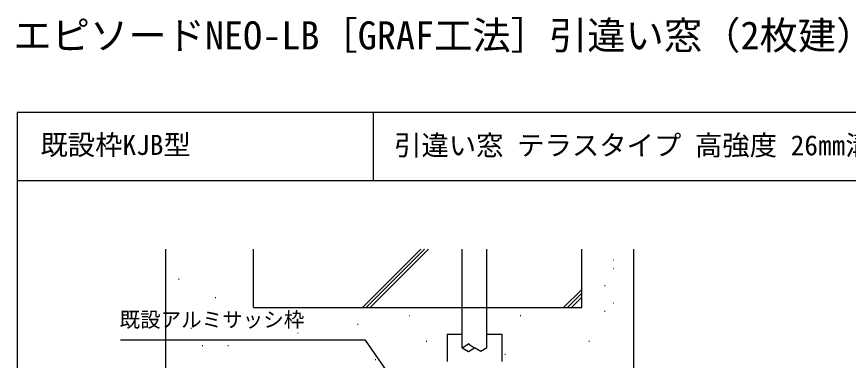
# Model space of a CAD drawing. Units: millimetres, scale not verified. Extents: x -437 to 438, y -331 to 329.
# Drawn here: x -437.1 to -133.1, y 203.1 to 328.7 of the extents above; entities that cross this region are included whole.
import ezdxf
from ezdxf.enums import TextEntityAlignment as Align

# ---------------------------------------------------------------- set-up
doc = ezdxf.new("R2010")
doc.units = ezdxf.units.MM
doc.header["$LTSCALE"] = 2
for name, color, linetype in [('0-1_USER1', 3, 'Continuous'), ('0-5_YKK_13', 4, 'Continuous'), ('0-7_YKK_D', 6, 'Continuous'), ('0-8_YKK_ZWAK', 7, 'Continuous'), ('0-9_YSS_K', 3, 'Continuous'), ('0-A_YSS_KE', 3, 'Continuous')]:
    doc.layers.add(name, color=color, linetype=linetype)
doc.styles.add('ＭＳ ゴシック', font='')
doc.styles.get('ＭＳ ゴシック').set_extended_font_data('MS Gothic')

msp = doc.modelspace()

# ---------------------------------------------------------------- linework, layer by layer
at = {"layer": '0-5_YKK_13'}
for p, q in [((-279.697, 212.7), (-279.697, 202.7)), ((-279.697, 212.7), (-274.197, 212.7)), ((-265.197, 212.7), (-259.697, 212.7)), ((-259.697, 212.7), (-259.697, 202.7)), ((-271.682, 209.1), (-271.947, 209.1))]:
    msp.add_line(p, q, dxfattribs=at)
for points in [[(-274.197, 207.7), (-274.197, 222.4), (-274.197, 243.7)], [(-265.197, 207.7), (-265.197, 222.4), (-265.197, 243.7)], [(-274.197, 207.7), (-271.947, 209.1), (-269.697, 207.7)], [(-274.197, 207.7), (-271.947, 206.3), (-269.697, 207.7)], [(-265.197, 207.7), (-267.447, 206.3), (-269.697, 207.7)], [(-271.976, 206.3), (-271.962, 206.3), (-271.947, 206.3)]]:
    msp.add_lwpolyline(points, dxfattribs=at)
at = {"layer": '0-7_YKK_D'}
msp.add_lwpolyline([(-299.5, 196.109), (-300.962, 198.198), (-309.506, 210.4), (-399.049, 210.4)], dxfattribs=at)
at = {"layer": '0-8_YKK_ZWAK'}
for p, q in [((-436.8, 293.7), (-436.8, -331.3)), ((438.2, 293.7), (-436.8, 293.7)), ((-306.8, 293.7), (-306.8, 268.7)), ((438.2, 268.7), (-436.8, 268.7))]:
    msp.add_line(p, q, dxfattribs=at)
at = {"layer": '0-9_YSS_K'}
for p, q in [((-310.662, 222.4), (-289.362, 243.7)), ((-309.248, 222.4), (-287.948, 243.7)), ((-307.834, 222.4), (-286.534, 243.7)), ((-219.061, 239.775), (-218.861, 239.775)), ((-219.061, 236.646), (-218.861, 236.646)), ((-377.866, 232.707), (-377.666, 232.707)), ((-230.499, 229.024), (-237.123, 222.4)), ((-222.19, 230.388), (-221.99, 230.388)), ((-364.439, 225.993), (-364.239, 225.993)), ((-230.499, 227.609), (-235.709, 222.4)), ((-230.499, 226.195), (-234.295, 222.4)), ((-219.061, 224.13), (-218.861, 224.13)), ((-293.637, 219.436), (-293.437, 219.436)), ((-252.959, 219.436), (-252.759, 219.436)), ((-222.19, 221.001), (-221.99, 221.001)), ((-312.412, 216.307), (-312.212, 216.307)), ((-373.39, 214.804), (-373.19, 214.804)), ((-334.315, 213.178), (-334.115, 213.178)), ((-287.379, 210.049), (-287.179, 210.049)), ((-227.927, 210.049), (-227.727, 210.049)), ((-369.256, 208.485), (-369.056, 208.485)), ((-359.869, 208.485), (-359.669, 208.485)), ((-258.639, 205.356), (-258.439, 205.356)), ((-305.983, 203.431), (-305.783, 203.431))]:
    msp.add_line(p, q, dxfattribs=at)
at = {"layer": '0-A_YSS_KE'}
for p, q in [((-382.502, 185.4), (-382.502, 243.7)), ((-350.499, 222.4), (-350.499, 243.7)), ((-230.499, 222.4), (-230.499, 243.7)), ((-211.5, 195.437), (-211.5, 243.7)), ((-350.499, 222.4), (-230.499, 222.4))]:
    msp.add_line(p, q, dxfattribs=at)

# ---------------------------------------------------------------- texts
at = {"layer": '0-1_USER1', "style": 'ＭＳ ゴシック'}
for s, height, p in [('エピソードNEO-LB［GRAF工法］引違い窓（2枚建）', 10.26, (-438.229, 313.677)), ('既設枠KJB型', 7.331, (-428.367, 275.973)), ('引違い窓 テラスタイプ 高強度 26㎜溝幅 S-4仕様', 7.331, (-299.106, 275.831))]:
    msp.add_text(s, height=height, dxfattribs=at).set_placement(p, align=Align.BOTTOM_LEFT)
at = {"layer": '0-7_YKK_D', "style": 'ＭＳ ゴシック'}
msp.add_text('既設アルミサッシ枠', height=5.499, dxfattribs=at).set_placement((-399.424, 213.55), align=Align.BOTTOM_LEFT)

doc.saveas('drawing.dxf')
